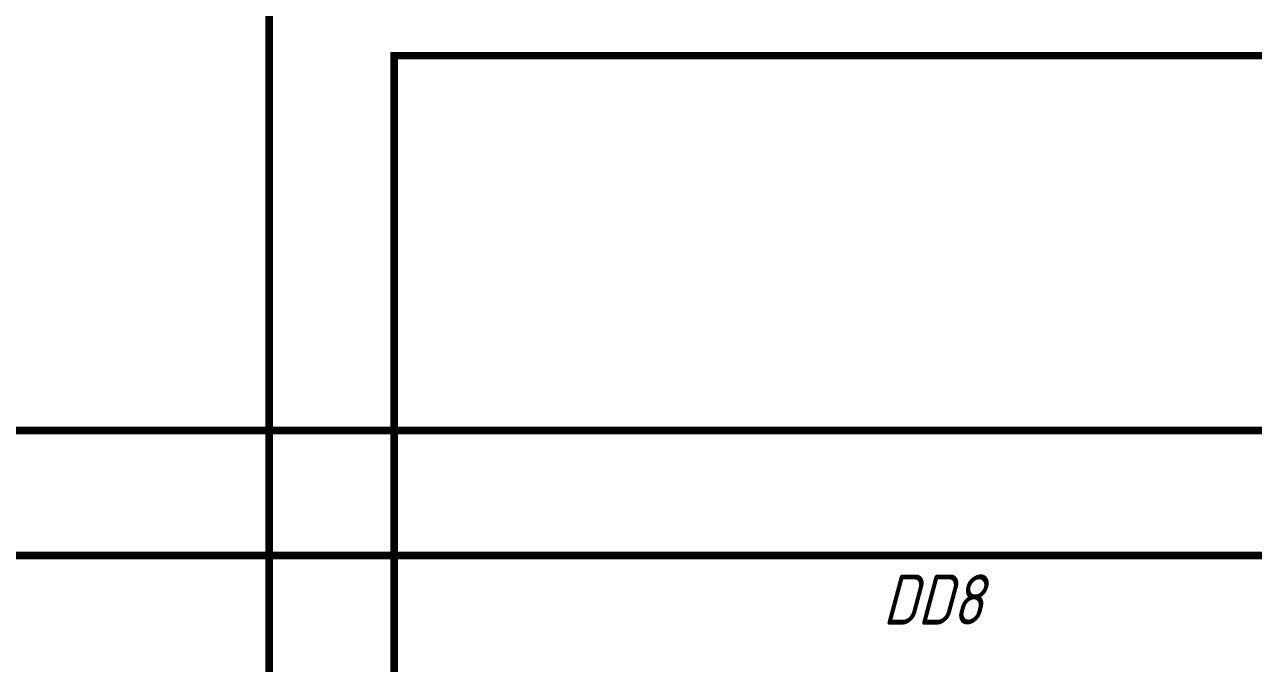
# Paper-space layout 'Layout1' of a CAD drawing. Extents: x -1 to 840, y -1 to 593.
# Drawn here: x 605.95 to 655.1, y 276.66 to 302.24 of the extents above; entities that cross this region are included whole.
import ezdxf

# ---------------------------------------------------------------- set-up
doc = ezdxf.new("R2010")
doc.units = 0
doc.header["$MEASUREMENT"] = 0
doc.layers.add('Sheet', color=255, linetype='CONTINUOUS')
doc.styles.add('GOST type A0', font='', dxfattribs={"oblique": 15, "height": 3.5})
doc.styles.get('GOST type A0').set_extended_font_data('GOST type A')

psp = doc.layouts.get("Layout1")

# ---------------------------------------------------------------- linework, layer by layer
at = {"layer": 'Sheet', "color": 7, "const_width": 0.3}
for points in [[(658.213, 265.983), (663.213, 265.983), (663.213, 280.988), (405.789, 280.988), (405.789, 340.978), (358.304, 340.978)], [(658.213, 260.981), (665.698, 260.981), (665.698, 285.99), (400.789, 285.99), (400.789, 335.977), (358.304, 335.977)], [(703.183, 316.001), (663.213, 316.001), (663.213, 305.997), (615.729, 305.997), (615.729, 255.979), (625.698, 255.979)], [(703.183, 300.995), (620.729, 300.995), (620.729, 250.977), (625.698, 250.977)]]:
    psp.add_lwpolyline(points, dxfattribs=at)

# ---------------------------------------------------------------- texts
at = {"layer": 'Sheet', "color": 7, "style": 'GOST type A0', "oblique": 15}
psp.add_text('DD8', height=2, dxfattribs=at).set_placement((640.263, 278.223))

doc.saveas('drawing.dxf')
